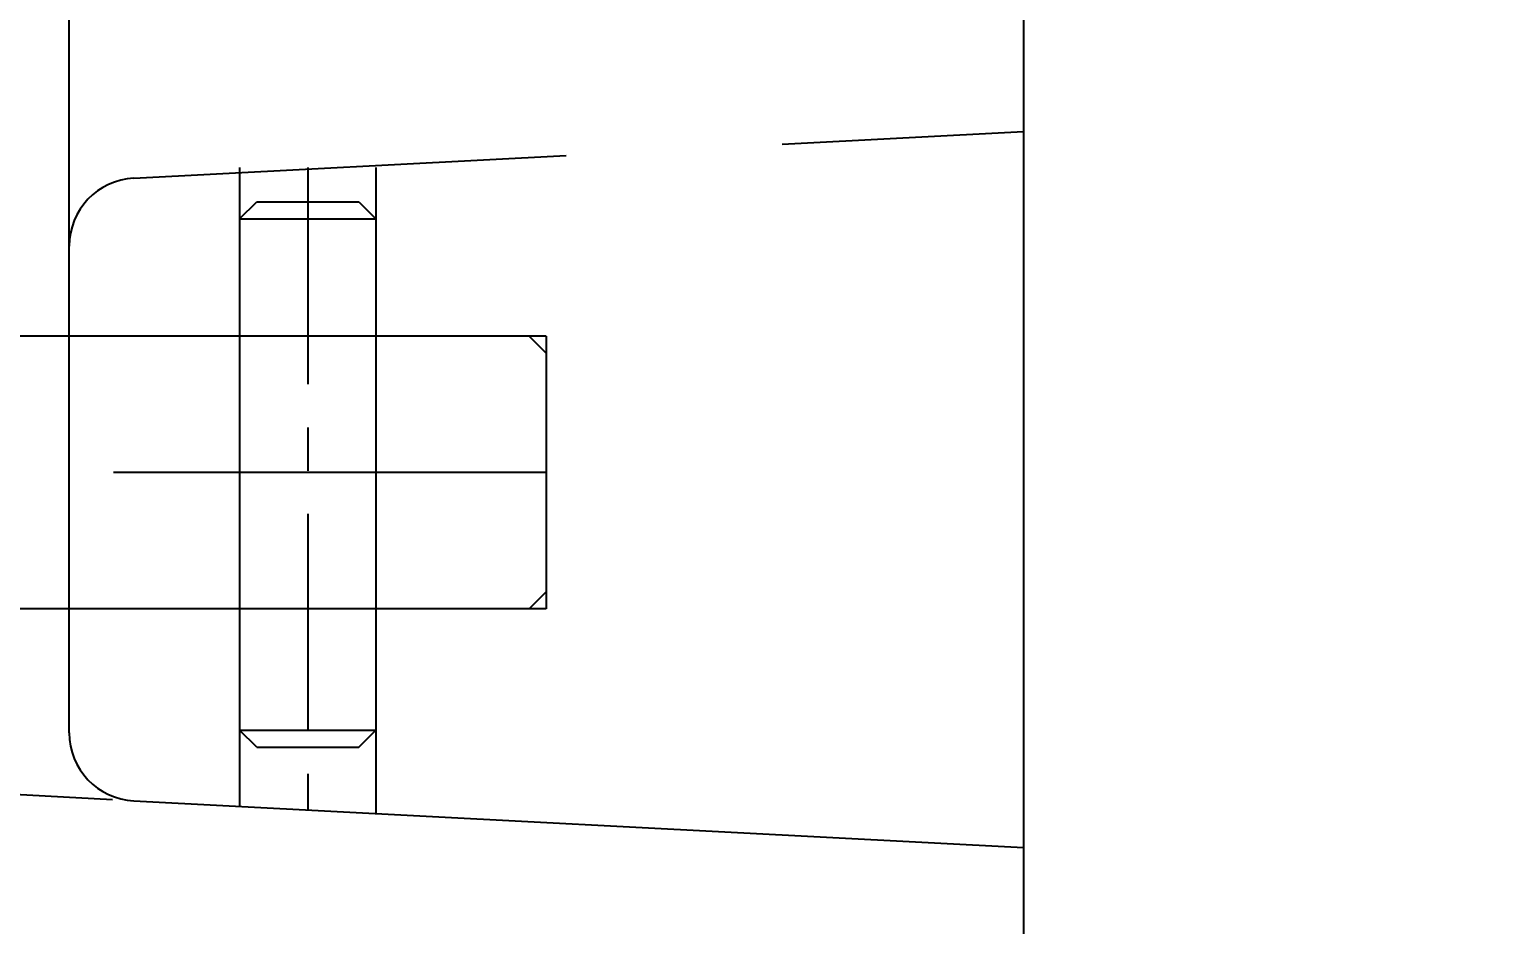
# Model space of a CAD drawing. Header units: inches. Extents: x 149964 to 151052, y -48230 to -47460.
# Drawn here: x 150217.62 to 150260.77, y -47750.98 to -47724.73 of the extents above; entities that cross this region are included whole.
import ezdxf

# ---------------------------------------------------------------- set-up
doc = ezdxf.new("R2010")
doc.units = ezdxf.units.IN
doc.header["$LTSCALE"] = 2
doc.header["$MEASUREMENT"] = 0
doc.header["$PDMODE"] = 3
doc.header["$PDSIZE"] = 0.3125
doc.linetypes.add('CENTER', pattern=[50.8, 31.75, -6.35, 6.35, -6.35])
doc.linetypes.add('HIDDEN', pattern=[9.525, 6.35, -3.175])
doc.layers.get('Defpoints').update_dxf_attribs({"linetype": 'CONTINUOUS'})
for name, color, linetype in [('CAV-COR', 1, 'CONTINUOUS'), ('PIN', 4, 'CONTINUOUS'), ('壓塊', 157, 'CONTINUOUS')]:
    doc.layers.add(name, color=color, linetype=linetype)
doc.layers.add('dim', color=3, linetype='CONTINUOUS', lineweight=15)
doc.styles.get("Standard").update_dxf_attribs({"font": 'txt.shx', "width": 0.67})
doc.dimstyles.new('2.00', dxfattribs={"dimtxt": 5, "dimasz": 4, "dimexe": 0.666, "dimexo": 0.626, "dimgap": 1, "dimtad": 0, "dimzin": 0, "dimdsep": 46, "dimtxsty": 'Standard', "dimcen": 0.09, "dimclrd": 3, "dimclre": 3, "dimclrt": 7, "dimazin": 0, "dimtfac": 1, "dimtofl": 0, "dimtmove": 0, "dimatfit": 0, "dimfxl": 0, "dimtolj": 1, "dimtzin": 0, "dimarcsym": 0})

# ---------------------------------------------------------------- blocks, each defined once
blk = doc.blocks.new('*D35894')
at = {"layer": 'Defpoints', "color": 0}
for p in [(150220.688, -47747.355), (150246.793, -47748.723), (150198.291, -47754.546), (150206.793, -47758.723), (150282.793, -47758.723)]:
    blk.add_point(p, dxfattribs=at)
at = {"layer": 'dim', "color": 3, "linetype": 'ByBlock', "lineweight": -2}
for p, q in [((150220.063, -47747.322), (150197.917, -47746.162)), ((150206.167, -47758.723), (150197.588, -47758.723))]:
    blk.add_line(p, q, dxfattribs=at)
blk.add_arc((150437.604, -47758.723), 239.35, 177.95753, 179.04247, dxfattribs=at)
at = {"layer": 'dim', "color": 3, "linetype": 'ByBlock'}
for points in [[(150199.073, -47750.222), (150197.74, -47750.163), (150198.582, -47746.197)], [(150197.621, -47754.718), (150198.955, -47754.729), (150198.254, -47758.723)]]:
    blk.add_solid(points, dxfattribs=at)
at = {"layer": 'dim', "color": 7, "linetype": 'ByBlock', "insert": (150198.378, -47751.032), "char_height": 5, "attachment_point": 5, "rotation": 88.1585}
blk.add_mtext('\\A1;3.00%%d', dxfattribs=at)

msp = doc.modelspace()

# ---------------------------------------------------------------- linework, layer by layer
at = {"layer": 'CAV-COR'}
msp.add_line((150246.793, -47578.723), (150246.793, -47758.723), dxfattribs=at)
at = {"layer": 'PIN', "color": 6, "linetype": 'Continuous'}
for p, q in [((150223.793, -47728.781), (150223.793, -47747.518)), ((150227.793, -47728.781), (150227.793, -47747.728)), ((150223.793, -47730.281), (150224.293, -47729.781)), ((150224.293, -47729.781), (150227.293, -47729.781)), ((150227.293, -47729.781), (150227.793, -47730.281)), ((150223.793, -47730.281), (150227.793, -47730.281)), ((150224.293, -47745.781), (150223.793, -47745.281)), ((150223.793, -47745.281), (150227.793, -47745.281)), ((150227.293, -47745.781), (150227.793, -47745.281)), ((150224.293, -47745.781), (150227.293, -47745.781))]:
    msp.add_line(p, q, dxfattribs=at)
at = {"layer": 'PIN', "color": 6, "linetype": 'CENTER', "ltscale": 0.1}
msp.add_line((150225.793, -47728.781), (150225.793, -47747.623), dxfattribs=at)
at = {"layer": 'PIN', "linetype": 'Continuous'}
for p, q in [((150232.793, -47733.723), (150121.793, -47733.723)), ((150232.293, -47733.723), (150232.793, -47734.223)), ((150232.793, -47733.723), (150232.793, -47741.723)), ((150232.793, -47741.223), (150232.293, -47741.723)), ((150232.793, -47741.723), (150121.793, -47741.723))]:
    msp.add_line(p, q, dxfattribs=at)
at = {"layer": 'PIN', "linetype": 'HIDDEN'}
msp.add_line((150232.793, -47737.723), (150121.793, -47737.723), dxfattribs=at)
at = {"layer": '壓塊', "linetype": 'ByBlock'}
for p, q in [((150218.793, -47745.358), (150218.793, -47723.781)), ((150220.688, -47747.355), (150246.793, -47748.723))]:
    msp.add_line(p, q, dxfattribs=at)
at = {"layer": '壓塊', "linetype": 'HIDDEN'}
msp.add_line((150220.688, -47729.091), (150246.793, -47727.723), dxfattribs=at)
msp.add_arc((150220.793, -47731.089), 2, 93, 180, dxfattribs=at)
at = {"layer": '壓塊', "linetype": 'ByBlock'}
msp.add_arc((150220.793, -47745.358), 2, 180, 267, dxfattribs=at)

# ---------------------------------------------------------------- dimensions: what is measured, and where the dimension line sits
at = {"layer": 'dim', "linetype": 'ByBlock'}
dim = msp.add_angular_dim_2l(base=(150198.291, -47754.546), line1=((150282.793, -47758.723), (150206.793, -47758.723)), line2=((150220.688, -47747.355), (150246.793, -47748.723)), dimstyle='2.00', dxfattribs=at)
dim.commit()
dim.dimension.update_dxf_attribs({"geometry": '*D35894', "text_midpoint": (150198.378, -47751.032), "dimtype": 162})

doc.saveas('drawing.dxf')
